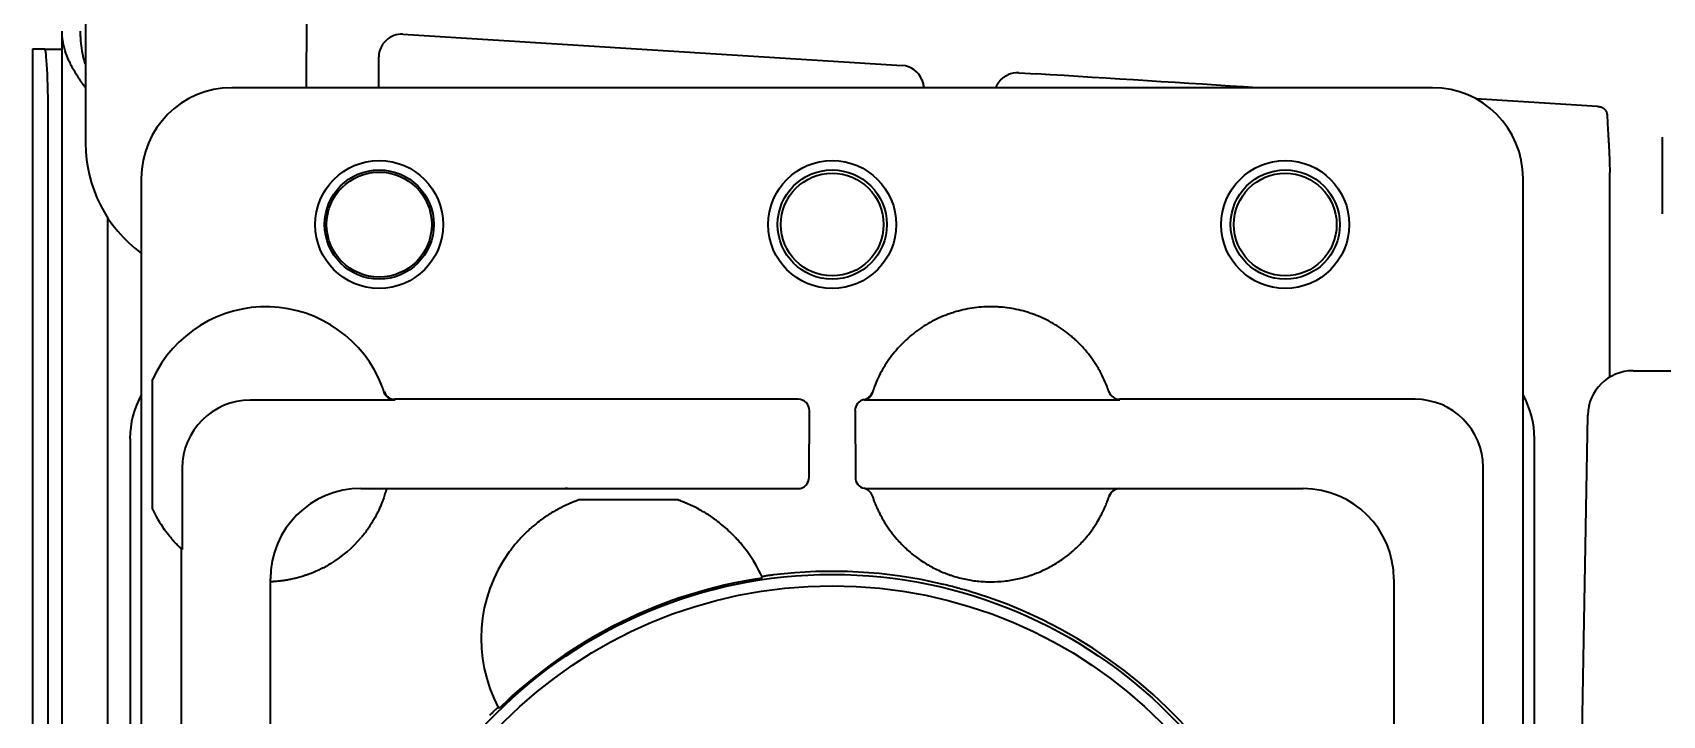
# Model space of a CAD drawing. Extents: x 6336 to 10269, y -393 to 3036.
# Drawn here: x 8426.8 to 8498.7, y 2869.5 to 2899.7 of the extents above; entities that cross this region are included whole.
import ezdxf

# ---------------------------------------------------------------- set-up
doc = ezdxf.new("R2010")
doc.units = 0
doc.header["$LTSCALE"] = 5
doc.layers.add('1', color=7, linetype='CONTINUOUS', true_color=0xffffff)

msp = doc.modelspace()

# ---------------------------------------------------------------- linework, layer by layer
at = {"layer": '1', "color": 7, "linetype": 'Continuous', "lineweight": 35}
for p, q in [((8429.113, 2956.696), (8429.113, 2894.759)), ((8429.114, 2956.696), (8429.114, 2894.759)), ((8428.073, 2264.326), (8428.073, 2899.726)), ((8443.121, 2899.586), (8465.167, 2898.208)), ((8426.773, 2898.926), (8426.775, 2898.926)), ((8426.773, 2898.926), (8426.773, 2249.526)), ((8427.305, 2898.926), (8426.775, 2898.926)), ((8427.305, 2898.926), (8428.073, 2898.926)), ((8442.058, 2897.226), (8442.058, 2898.587)), ((8470.304, 2897.887), (8471.084, 2897.838)), ((8488.573, 2897.226), (8435.572, 2897.226)), ((8495.855, 2896.403), (8490.487, 2896.739)), ((8427.462, 2252.526), (8427.462, 2895.926)), ((8429.113, 2894.759), (8429.114, 2894.759)), ((8498.722, 2891.656), (8498.722, 2895.046)), ((8431.573, 2893.227), (8431.573, 2816.226)), ((8492.573, 2816.226), (8492.573, 2893.227)), ((8496.396, 2884.439), (8496.396, 2893.478)), ((8430.073, 2891.504), (8430.073, 2855.731)), ((8497.427, 2884.726), (8739.519, 2884.726)), ((8432.073, 2878.608), (8432.073, 2884.344)), ((8474.294, 2883.783), (8474.287, 2883.804)), ((8442.774, 2883.424), (8436.375, 2883.424)), ((8460.567, 2883.463), (8442.761, 2883.463)), ((8474.774, 2883.424), (8463.599, 2883.424)), ((8487.81, 2883.463), (8474.761, 2883.463)), ((8461.051, 2880.016), (8461.066, 2882.963)), ((8463.079, 2882.963), (8463.094, 2880.016)), ((8494.973, 2856.726), (8495.427, 2882.761)), ((8431.073, 2881.727), (8431.073, 2857.678)), ((8493.073, 2827.726), (8493.073, 2881.727)), ((8433.375, 2880.424), (8433.375, 2876.828)), ((8490.81, 2856.232), (8490.81, 2880.464)), ((8441.27, 2879.528), (8442.399, 2879.528)), ((8442.399, 2879.528), (8442.397, 2879.519)), ((8442.397, 2879.519), (8450.288, 2879.519)), ((8450.288, 2879.519), (8450.385, 2879.519)), ((8450.385, 2879.519), (8450.882, 2879.52)), ((8450.883, 2879.52), (8455.263, 2879.52)), ((8455.263, 2879.52), (8455.761, 2879.519)), ((8455.761, 2879.519), (8455.858, 2879.519)), ((8455.858, 2879.519), (8460.552, 2879.519)), ((8463.529, 2879.528), (8474.774, 2879.528)), ((8474.771, 2879.519), (8482.866, 2879.519)), ((8455.263, 2879.02), (8450.883, 2879.02)), ((8474.297, 2879.179), (8474.297, 2879.18)), ((8433.336, 2876.864), (8433.336, 2856.232)), ((8437.271, 2875.403), (8437.271, 2875.529)), ((8437.28, 2875.404), (8437.271, 2875.403)), ((8437.28, 2856.247), (8437.28, 2875.404)), ((8486.866, 2875.52), (8486.866, 2856.247))]:
    msp.add_line(p, q, dxfattribs=at)
for centre, radius in [((8442.073, 2891.182), 2.825), ((8462.073, 2891.182), 2.825), ((8482.073, 2891.182), 2.825), ((8442.073, 2891.182), 2.411), ((8442.073, 2891.182), 2.32), ((8462.073, 2891.182), 2.411), ((8462.073, 2891.182), 2.267), ((8482.073, 2891.182), 2.411), ((8482.073, 2891.182), 2.267), ((8462.073, 2854.726), 21), ((8462.073, 2854.726), 20.5)]:
    msp.add_circle(centre, radius, dxfattribs=at)
for centre, radius, start, end in [((8437.073, 2882.052), 5.5, 21.10696, 155.38002), ((8497.427, 2882.726), 2, 90, 179), ((8437.073, 2880.9), 5.5, 204.61998, 215.33124), ((8437.073, 2880.9), 5.5, 301.52607, 319.88439), ((8453.073, 2872.9), 6.5, 143.94816, 207.95034), ((8453.073, 2872.9), 6.5, 24.74098, 36.05184), ((8462.073, 2854.726), 21.14, 76.75031, 97.03063), ((8462.073, 2854.726), 21.07, 98.38924, 134.30208), ((8462.073, 2854.726), 21.14, 286.69802, 73.30233)]:
    msp.add_arc(centre, radius, start, end, dxfattribs=at)
for centre, major_axis, ratio, start_param, end_param in [((8438.738, 2902.121), (0, -8.4), 0.017478, 0.948659, 1.5709), ((8443.058, 2898.587), (-0.478, -0.879), 0.998825, 3.575991, 5.210091), ((8427.305, 2895.926), (0, -3), 0.052336, 1.570796, 3.141593), ((8465.102, 2897.21), (-0.746, -0.667), 0.998687, 2.784567, 3.918945), ((8470.241, 2896.889), (-0.478, -0.879), 0.998825, 3.575991, 4.057119), ((8468.313, 2897.833), (52.867, -3.294), 0.003362, 1.331984, 1.518572), ((8435.573, 2893.226), (2.829, -2.829), 0.999695, 2.356347, 3.926839), ((8488.572, 2893.226), (-2.829, -2.829), 0.999695, 2.356347, 3.926839), ((8435.12, 2894.774), (-4.251, -4.251), 0.997946, 5.499157, 6.437737), ((8437.065, 2882.05), (-5.228, -1.734), 0.999252, 3.138522, 3.145428), ((8442.761, 2883.963), (0.474, 0.159), 0.999831, 3.141593, 4.388346), ((8463.379, 2883.943), (-0.473, 0.161), 0.999761, 2.10121, 3.149501), ((8474.761, 2883.963), (0.475, 0.157), 0.999831, 3.145682, 4.39242), ((8435.073, 2881.726), (-2.829, 2.829), 0.999695, 0.279915, 0.785246), ((8436.376, 2880.423), (-2.122, 2.122), 0.999695, 5.497939, 7.068431), ((8437.072, 2881.552), (-5.684, -1.924), 0.999938, 3.132345, 3.139281), ((8460.566, 2882.963), (-0.224, -0.448), 0.999239, 2.03449, 3.605134), ((8463.579, 2882.963), (0.224, -0.448), 0.999239, 2.880101, 4.248696), ((8463.599, 2882.924), (0.224, -0.447), 0.99981, 2.678052, 2.916971), ((8487.809, 2880.463), (-2.122, -2.122), 0.999543, 2.356347, 3.926839), ((8489.072, 2881.726), (2.829, 2.829), 0.999695, 5.497939, 6.003271), ((8441.271, 2875.528), (2.829, -2.829), 0.999695, 2.356347, 3.926839), ((8460.552, 2880.019), (-0.447, -0.224), 0.99981, 1.107255, 2.677899), ((8463.594, 2880.019), (0.447, -0.224), 0.99981, 3.605286, 4.952817), ((8463.367, 2879.045), (-0.476, -0.155), 0.999754, 3.133975, 4.161422), ((8474.771, 2879.019), (-0.475, 0.156), 0.999831, 5.030486, 6.282512), ((8482.866, 2875.519), (2.828, -2.828), 0.999924, 0.78555, 2.356042), ((8435.374, 10103.538), (0, -7227.617), 0.017452, 6.267025, 6.267338), ((3762.892, 2069.685), (-4696.559, -804.417), 0.03512, 3.150702, 3.151017), ((11934.696, 6116.548), (-3486.444, -3247.993), 0.03512, 6.273761, 6.274076)]:
    msp.add_ellipse(centre, major_axis=major_axis, ratio=ratio, start_param=start_param, end_param=end_param, dxfattribs=at)
for points, knots in [([(8429.095, 2897.247), (8429.072, 2897.279), (8429.049, 2897.31), (8429, 2897.378), (8428.975, 2897.414), (8428.924, 2897.487), (8428.899, 2897.523), (8428.775, 2897.705), (8428.683, 2897.85), (8428.515, 2898.141), (8428.441, 2898.285), (8428.31, 2898.572), (8428.255, 2898.716), (8428.188, 2898.932), (8428.168, 2899.004), (8428.142, 2899.112), (8428.134, 2899.149), (8428.12, 2899.222), (8428.113, 2899.258), (8428.084, 2899.439), (8428.073, 2899.583), (8428.073, 2899.726)], [0, 0, 0, 0, 0.038209, 0.038209, 0.081926, 0.081926, 0.125644, 0.125644, 0.300515, 0.300515, 0.475387, 0.475387, 0.650258, 0.650258, 0.737693, 0.737693, 0.781411, 0.781411, 0.825129, 0.825129, 1, 1, 1, 1]), ([(8428.873, 2899.726), (8428.873, 2899.69), (8428.873, 2899.654), (8428.875, 2899.581), (8428.876, 2899.545), (8428.881, 2899.436), (8428.886, 2899.364), (8428.905, 2899.147), (8428.924, 2899.003), (8428.983, 2898.665), (8429.027, 2898.471), (8429.082, 2898.275)], [0, 0, 0, 0, 0.074552, 0.074552, 0.149103, 0.149103, 0.298207, 0.298207, 0.596413, 0.596413, 1, 1, 1, 1]), ([(8466.034, 2897.574), (8466.057, 2897.516), (8466.074, 2897.457), (8466.091, 2897.366), (8466.095, 2897.335), (8466.101, 2897.273), (8466.102, 2897.242), (8466.102, 2897.211)], [0, 0, 0, 0, 0.5, 0.5, 0.75, 0.75, 1, 1, 1, 1]), ([(8469.301, 2897.227), (8469.302, 2897.23), (8469.303, 2897.234), (8469.313, 2897.261), (8469.332, 2897.305), (8469.353, 2897.349), (8469.377, 2897.391), (8469.389, 2897.412), (8469.429, 2897.473), (8469.486, 2897.549), (8469.554, 2897.617), (8469.609, 2897.664), (8469.628, 2897.679), (8469.667, 2897.708), (8469.687, 2897.722), (8469.748, 2897.76), (8469.791, 2897.783), (8469.835, 2897.803)], [0, 0, 0, 0, 0.015351, 0.015351, 0.104864, 0.194378, 0.194378, 0.283892, 0.283892, 0.462919, 0.641946, 0.641946, 0.731459, 0.731459, 0.820973, 0.820973, 1, 1, 1, 1]), ([(8495.855, 2896.403), (8495.88, 2896.402), (8495.905, 2896.399), (8495.941, 2896.393), (8495.954, 2896.39), (8495.978, 2896.384), (8495.99, 2896.38), (8496.025, 2896.368), (8496.048, 2896.358), (8496.082, 2896.34), (8496.093, 2896.334), (8496.114, 2896.32), (8496.135, 2896.305), (8496.155, 2896.288), (8496.173, 2896.27), (8496.182, 2896.26), (8496.207, 2896.23), (8496.222, 2896.209), (8496.238, 2896.18), (8496.241, 2896.174), (8496.246, 2896.162), (8496.249, 2896.156), (8496.257, 2896.138), (8496.261, 2896.125), (8496.272, 2896.088), (8496.276, 2896.062), (8496.277, 2896.035)], [0, 0, 0, 0, 0.125, 0.125, 0.1875, 0.1875, 0.25, 0.25, 0.375, 0.375, 0.4375, 0.4375, 0.5, 0.5625, 0.5625, 0.625, 0.625, 0.75, 0.75, 0.78125, 0.78125, 0.8125, 0.8125, 0.875, 0.875, 1, 1, 1, 1]), ([(8496.278, 2896.035), (8496.289, 2895.822), (8496.302, 2895.609), (8496.328, 2895.183), (8496.341, 2894.97), (8496.377, 2894.331), (8496.396, 2893.904), (8496.396, 2893.478)], [0, 0, 0, 0, 0.25, 0.25, 0.5, 0.5, 1, 1, 1, 1]), ([(8474.204, 2884.033), (8474.104, 2884.292), (8473.985, 2884.542), (8473.83, 2884.813), (8473.812, 2884.843), (8473.777, 2884.903), (8473.759, 2884.932), (8473.704, 2885.021), (8473.666, 2885.079), (8473.55, 2885.25), (8473.468, 2885.361), (8473.213, 2885.684), (8473.027, 2885.885), (8472.775, 2886.12), (8472.698, 2886.19), (8472.619, 2886.257), (8472.566, 2886.301), (8472.539, 2886.323), (8472.403, 2886.432), (8472.292, 2886.514), (8471.952, 2886.747), (8471.715, 2886.884), (8471.344, 2887.064), (8471.218, 2887.119), (8471.057, 2887.182), (8471.025, 2887.195), (8470.96, 2887.219), (8470.927, 2887.231), (8470.829, 2887.265), (8470.763, 2887.287), (8470.433, 2887.389), (8470.166, 2887.45), (8469.759, 2887.511), (8469.623, 2887.527), (8469.417, 2887.542), (8469.313, 2887.548), (8469.209, 2887.551), (8469.14, 2887.552), (8469.105, 2887.552), (8468.793, 2887.552), (8468.519, 2887.531), (8467.977, 2887.449), (8467.709, 2887.388), (8467.412, 2887.296), (8467.379, 2887.285), (8467.313, 2887.263), (8467.28, 2887.252), (8467.182, 2887.217), (8467.117, 2887.193), (8466.924, 2887.117), (8466.798, 2887.062), (8466.428, 2886.882), (8466.191, 2886.745), (8465.907, 2886.55), (8465.822, 2886.49), (8465.74, 2886.427), (8465.685, 2886.385), (8465.657, 2886.363), (8465.522, 2886.255), (8465.418, 2886.164), (8465.116, 2885.883), (8464.931, 2885.681), (8464.675, 2885.358), (8464.594, 2885.247), (8464.497, 2885.104), (8464.478, 2885.075), (8464.44, 2885.016), (8464.421, 2884.987), (8464.366, 2884.899), (8464.331, 2884.839), (8464.159, 2884.538), (8464.04, 2884.288), (8463.94, 2884.029)], [0, 0, 0, 0, 0.0625, 0.0625, 0.070313, 0.070313, 0.078125, 0.078125, 0.09375, 0.09375, 0.125, 0.125, 0.1875, 0.1875, 0.203125, 0.210938, 0.210938, 0.21875, 0.21875, 0.25, 0.25, 0.3125, 0.3125, 0.34375, 0.34375, 0.351563, 0.351563, 0.359375, 0.359375, 0.375, 0.375, 0.4375, 0.4375, 0.46875, 0.46875, 0.484375, 0.492188, 0.492188, 0.5, 0.5, 0.5625, 0.5625, 0.625, 0.625, 0.632812, 0.632812, 0.640625, 0.640625, 0.65625, 0.65625, 0.6875, 0.6875, 0.75, 0.75, 0.765625, 0.773437, 0.773437, 0.78125, 0.78125, 0.8125, 0.8125, 0.875, 0.875, 0.90625, 0.90625, 0.914062, 0.914062, 0.921875, 0.921875, 0.9375, 0.9375, 1, 1, 1, 1]), ([(8442.287, 2883.804), (8442.286, 2883.804), (8442.286, 2883.806), (8442.284, 2883.812), (8442.282, 2883.816), (8442.278, 2883.828), (8442.276, 2883.835), (8442.27, 2883.852), (8442.267, 2883.861), (8442.26, 2883.882), (8442.255, 2883.894), (8442.247, 2883.919), (8442.242, 2883.932), (8442.234, 2883.953), (8442.232, 2883.96), (8442.226, 2883.974), (8442.224, 2883.981), (8442.215, 2884.003), (8442.21, 2884.018), (8442.204, 2884.033)], [0, 0, 0, 0, 0.125, 0.125, 0.25, 0.25, 0.375, 0.375, 0.5, 0.5, 0.625, 0.625, 0.75, 0.75, 0.8125, 0.8125, 0.875, 0.875, 1, 1, 1, 1]), ([(8442.774, 2883.424), (8442.747, 2883.424), (8442.695, 2883.428), (8442.645, 2883.44), (8442.607, 2883.452), (8442.595, 2883.457), (8442.571, 2883.467), (8442.559, 2883.472), (8442.524, 2883.49), (8442.502, 2883.503), (8442.47, 2883.526), (8442.46, 2883.534), (8442.44, 2883.551), (8442.43, 2883.56), (8442.402, 2883.588), (8442.386, 2883.607), (8442.355, 2883.65), (8442.341, 2883.672), (8442.317, 2883.719), (8442.307, 2883.743), (8442.299, 2883.768)], [0, 0, 0, 0, 0.125, 0.25, 0.25, 0.3125, 0.3125, 0.375, 0.375, 0.5, 0.5, 0.5625, 0.5625, 0.625, 0.625, 0.75, 0.75, 0.875, 0.875, 1, 1, 1, 1]), ([(8463.838, 2883.742), (8463.825, 2883.701), (8463.807, 2883.663), (8463.779, 2883.618), (8463.773, 2883.609), (8463.76, 2883.592), (8463.753, 2883.583), (8463.733, 2883.559), (8463.704, 2883.528), (8463.671, 2883.501), (8463.645, 2883.483), (8463.636, 2883.477), (8463.618, 2883.465), (8463.609, 2883.46), (8463.562, 2883.435), (8463.522, 2883.42), (8463.481, 2883.41)], [0, 0, 0, 0, 0.25, 0.25, 0.3125, 0.3125, 0.375, 0.375, 0.5, 0.625, 0.625, 0.6875, 0.6875, 0.75, 0.75, 1, 1, 1, 1]), ([(8463.94, 2884.029), (8463.935, 2884.014), (8463.929, 2883.998), (8463.92, 2883.976), (8463.917, 2883.968), (8463.912, 2883.953), (8463.909, 2883.946), (8463.901, 2883.924), (8463.896, 2883.911), (8463.889, 2883.891), (8463.887, 2883.885), (8463.883, 2883.872), (8463.881, 2883.866), (8463.875, 2883.849), (8463.871, 2883.839), (8463.867, 2883.825), (8463.865, 2883.821), (8463.862, 2883.813), (8463.861, 2883.81), (8463.858, 2883.8), (8463.856, 2883.795), (8463.854, 2883.789), (8463.854, 2883.788), (8463.853, 2883.786), (8463.853, 2883.785), (8463.853, 2883.785)], [0, 0, 0, 0, 0.125, 0.125, 0.1875, 0.1875, 0.25, 0.25, 0.375, 0.375, 0.4375, 0.4375, 0.5, 0.5, 0.625, 0.625, 0.6875, 0.6875, 0.75, 0.75, 0.875, 0.875, 0.9375, 0.9375, 1, 1, 1, 1]), ([(8474.287, 2883.804), (8474.287, 2883.804), (8474.286, 2883.806), (8474.284, 2883.81), (8474.284, 2883.812), (8474.282, 2883.817), (8474.281, 2883.819), (8474.279, 2883.828), (8474.276, 2883.835), (8474.272, 2883.847), (8474.27, 2883.852), (8474.267, 2883.861), (8474.265, 2883.866), (8474.26, 2883.882), (8474.256, 2883.894), (8474.249, 2883.912), (8474.247, 2883.919), (8474.242, 2883.932), (8474.239, 2883.939), (8474.232, 2883.959), (8474.227, 2883.974), (8474.218, 2883.996), (8474.215, 2884.003), (8474.21, 2884.018), (8474.207, 2884.026), (8474.204, 2884.033)], [0, 0, 0, 0, 0.125, 0.125, 0.1875, 0.1875, 0.25, 0.25, 0.375, 0.375, 0.4375, 0.4375, 0.5, 0.5, 0.625, 0.625, 0.6875, 0.6875, 0.75, 0.75, 0.875, 0.875, 0.9375, 0.9375, 1, 1, 1, 1]), ([(8463.481, 2883.41), (8463.48, 2883.416), (8463.48, 2883.422), (8463.48, 2883.437), (8463.479, 2883.445), (8463.479, 2883.453)], [0, 0, 0, 0, 0.441588, 0.441588, 1, 1, 1, 1]), ([(8442.397, 2879.519), (8442.396, 2879.518), (8442.395, 2879.512), (8442.39, 2879.495), (8442.384, 2879.47), (8442.373, 2879.43), (8442.365, 2879.401), (8442.363, 2879.395), (8442.359, 2879.382), (8442.357, 2879.375), (8442.351, 2879.355), (8442.347, 2879.341), (8442.334, 2879.295), (8442.313, 2879.228), (8442.287, 2879.148), (8442.265, 2879.084), (8442.253, 2879.051), (8442.24, 2879.016), (8442.232, 2878.992), (8442.227, 2878.98), (8442.204, 2878.92), (8442.184, 2878.869), (8442.12, 2878.711), (8442.07, 2878.597), (8441.996, 2878.447), (8441.981, 2878.417), (8441.949, 2878.356), (8441.933, 2878.325), (8441.883, 2878.232), (8441.848, 2878.17), (8441.774, 2878.044), (8441.735, 2877.981), (8441.674, 2877.886), (8441.653, 2877.855), (8441.61, 2877.791), (8441.588, 2877.759), (8441.477, 2877.601), (8441.381, 2877.477), (8441.279, 2877.356)], [0, 0, 0, 0, 0.0625, 0.0625, 0.125, 0.1875, 0.1875, 0.203125, 0.203125, 0.21875, 0.21875, 0.25, 0.25, 0.3125, 0.375, 0.375, 0.40625, 0.421875, 0.421875, 0.4375, 0.4375, 0.5, 0.5, 0.625, 0.625, 0.65625, 0.65625, 0.6875, 0.6875, 0.75, 0.75, 0.8125, 0.8125, 0.84375, 0.84375, 0.875, 0.875, 1, 1, 1, 1]), ([(8474.299, 2879.184), (8474.307, 2879.209), (8474.327, 2879.257), (8474.354, 2879.302), (8474.377, 2879.334), (8474.386, 2879.344), (8474.403, 2879.364), (8474.411, 2879.373), (8474.439, 2879.401), (8474.459, 2879.418), (8474.491, 2879.441), (8474.502, 2879.448), (8474.524, 2879.462), (8474.535, 2879.468), (8474.57, 2879.486), (8474.594, 2879.496), (8474.644, 2879.512), (8474.669, 2879.518), (8474.721, 2879.526), (8474.747, 2879.528), (8474.774, 2879.528)], [0, 0, 0, 0, 0.125, 0.25, 0.25, 0.3125, 0.3125, 0.375, 0.375, 0.5, 0.5, 0.5625, 0.5625, 0.625, 0.625, 0.75, 0.75, 0.875, 0.875, 1, 1, 1, 1]), ([(8474.774, 2879.528), (8474.773, 2879.527), (8474.773, 2879.525), (8474.772, 2879.522), (8474.771, 2879.521), (8474.771, 2879.519)], [0, 0, 0, 0, 0.496999, 0.496999, 1, 1, 1, 1]), ([(8450.459, 2878.851), (8450.101, 2878.694), (8449.899, 2878.573), (8449.813, 2878.523), (8449.813, 2878.523), (8449.813, 2878.523)], [0, 0, 0, 0, 0.99996, 0.99996, 1, 1, 1, 1]), ([(8463.842, 2879.2), (8463.843, 2879.198), (8463.847, 2879.184), (8463.859, 2879.149), (8463.864, 2879.135), (8463.873, 2879.109), (8463.876, 2879.1), (8463.883, 2879.081), (8463.886, 2879.07), (8463.906, 2879.015), (8463.925, 2878.962), (8463.961, 2878.871), (8463.974, 2878.838), (8463.996, 2878.787), (8464.003, 2878.769), (8464.019, 2878.733), (8464.027, 2878.714), (8464.035, 2878.695)], [0, 0, 0, 0, 0.25, 0.25, 0.375, 0.375, 0.4375, 0.4375, 0.5, 0.5, 0.75, 0.75, 0.875, 0.875, 0.9375, 0.9375, 1, 1, 1, 1]), ([(8464.035, 2878.695), (8464.055, 2878.649), (8464.077, 2878.6), (8464.125, 2878.499), (8464.151, 2878.447), (8464.193, 2878.365), (8464.215, 2878.324), (8464.238, 2878.281), (8464.253, 2878.253), (8464.261, 2878.238), (8464.302, 2878.166), (8464.336, 2878.108), (8464.407, 2877.99), (8464.445, 2877.931), (8464.504, 2877.842), (8464.524, 2877.812), (8464.565, 2877.752), (8464.586, 2877.722), (8464.693, 2877.573), (8464.784, 2877.457), (8464.881, 2877.343)], [0, 0, 0, 0, 0.125, 0.125, 0.25, 0.25, 0.3125, 0.34375, 0.34375, 0.375, 0.375, 0.5, 0.5, 0.625, 0.625, 0.6875, 0.6875, 0.75, 0.75, 1, 1, 1, 1]), ([(8473.267, 2877.343), (8473.354, 2877.446), (8473.437, 2877.551), (8473.554, 2877.711), (8473.592, 2877.765), (8473.646, 2877.846), (8473.664, 2877.873), (8473.7, 2877.927), (8473.717, 2877.954), (8473.802, 2878.089), (8473.863, 2878.194), (8473.944, 2878.346), (8473.97, 2878.396), (8474, 2878.457), (8474.006, 2878.469), (8474.018, 2878.493), (8474.024, 2878.505), (8474.041, 2878.54), (8474.052, 2878.563), (8474.104, 2878.676), (8474.139, 2878.757), (8474.176, 2878.848), (8474.183, 2878.865), (8474.193, 2878.89), (8474.196, 2878.899), (8474.202, 2878.915), (8474.218, 2878.955), (8474.241, 2879.018), (8474.257, 2879.063), (8474.267, 2879.092), (8474.27, 2879.101), (8474.276, 2879.118), (8474.279, 2879.125), (8474.286, 2879.145), (8474.293, 2879.166), (8474.295, 2879.175), (8474.296, 2879.176)], [0, 0, 0, 0, 0.125, 0.125, 0.1875, 0.1875, 0.21875, 0.21875, 0.25, 0.25, 0.375, 0.375, 0.4375, 0.4375, 0.453125, 0.453125, 0.46875, 0.46875, 0.5, 0.5, 0.625, 0.625, 0.65625, 0.65625, 0.671875, 0.671875, 0.6875, 0.75, 0.8125, 0.8125, 0.84375, 0.84375, 0.875, 0.875, 0.9375, 1, 1, 1, 1]), ([(8449.813, 2878.523), (8449.788, 2878.509), (8449.759, 2878.492), (8449.712, 2878.463), (8449.695, 2878.453), (8449.661, 2878.432), (8449.644, 2878.422), (8449.589, 2878.388), (8449.551, 2878.363), (8449.492, 2878.325), (8449.472, 2878.312), (8449.432, 2878.284), (8449.411, 2878.27), (8449.349, 2878.227), (8449.307, 2878.198), (8449.221, 2878.136), (8449.177, 2878.103), (8449.046, 2878.003), (8448.956, 2877.931), (8448.843, 2877.835), (8448.82, 2877.815), (8448.774, 2877.776), (8448.706, 2877.715), (8448.638, 2877.653), (8448.504, 2877.524), (8448.414, 2877.435), (8448.282, 2877.294), (8448.239, 2877.245), (8448.173, 2877.171), (8448.152, 2877.146), (8448.108, 2877.096), (8448.087, 2877.07), (8447.98, 2876.941), (8447.898, 2876.835), (8447.818, 2876.725)], [0, 0, 0, 0, 0.0625, 0.0625, 0.09375, 0.09375, 0.125, 0.125, 0.1875, 0.1875, 0.21875, 0.21875, 0.25, 0.25, 0.3125, 0.3125, 0.375, 0.375, 0.5, 0.5, 0.53125, 0.53125, 0.5625, 0.625, 0.625, 0.75, 0.75, 0.8125, 0.8125, 0.84375, 0.84375, 0.875, 0.875, 1, 1, 1, 1]), ([(8458.328, 2876.725), (8458.248, 2876.835), (8458.166, 2876.941), (8458.039, 2877.094), (8457.996, 2877.145), (8457.93, 2877.219), (8457.909, 2877.243), (8457.864, 2877.292), (8457.842, 2877.316), (8457.798, 2877.364), (8457.775, 2877.387), (8457.73, 2877.434), (8457.708, 2877.457), (8457.64, 2877.525), (8457.595, 2877.569), (8457.46, 2877.697), (8457.37, 2877.778), (8457.191, 2877.93), (8457.101, 2878.002), (8456.969, 2878.103), (8456.925, 2878.136), (8456.838, 2878.198), (8456.796, 2878.228), (8456.713, 2878.285), (8456.673, 2878.312), (8456.614, 2878.351), (8456.595, 2878.363), (8456.557, 2878.387), (8456.538, 2878.399), (8456.484, 2878.433), (8456.45, 2878.454), (8456.387, 2878.492), (8456.358, 2878.509), (8456.333, 2878.523)], [0, 0, 0, 0, 0.125, 0.125, 0.1875, 0.1875, 0.21875, 0.21875, 0.25, 0.25, 0.28125, 0.28125, 0.3125, 0.3125, 0.375, 0.375, 0.5, 0.5, 0.625, 0.625, 0.6875, 0.6875, 0.75, 0.75, 0.8125, 0.8125, 0.84375, 0.84375, 0.875, 0.875, 0.9375, 0.9375, 1, 1, 1, 1]), ([(8433.336, 2876.864), (8433.335, 2876.865), (8433.333, 2876.867), (8433.324, 2876.875), (8433.318, 2876.881), (8433.306, 2876.892), (8433.301, 2876.897), (8433.292, 2876.906), (8433.286, 2876.911), (8433.27, 2876.926), (8433.257, 2876.938), (8433.237, 2876.958), (8433.23, 2876.965), (8433.215, 2876.98), (8433.207, 2876.987), (8433.184, 2877.01), (8433.168, 2877.027), (8433.134, 2877.061), (8433.116, 2877.079), (8433.089, 2877.108), (8433.08, 2877.118), (8433.061, 2877.138), (8433.052, 2877.148), (8433.005, 2877.198), (8432.966, 2877.241), (8432.908, 2877.307), (8432.889, 2877.33), (8432.85, 2877.376), (8432.83, 2877.4), (8432.772, 2877.471), (8432.734, 2877.519), (8432.659, 2877.618), (8432.622, 2877.668), (8432.586, 2877.719)], [0, 0, 0, 0, 0.0625, 0.0625, 0.125, 0.125, 0.15625, 0.15625, 0.1875, 0.1875, 0.25, 0.25, 0.28125, 0.28125, 0.3125, 0.3125, 0.375, 0.375, 0.4375, 0.4375, 0.46875, 0.46875, 0.5, 0.5, 0.625, 0.625, 0.6875, 0.6875, 0.75, 0.75, 0.875, 0.875, 1, 1, 1, 1]), ([(8464.881, 2877.343), (8465.011, 2877.19), (8465.148, 2877.045), (8465.365, 2876.84), (8465.44, 2876.773), (8465.554, 2876.676), (8465.593, 2876.644), (8465.671, 2876.582), (8465.71, 2876.551), (8465.908, 2876.4), (8466.072, 2876.289), (8466.411, 2876.086), (8466.586, 2875.993), (8466.855, 2875.869), (8466.947, 2875.829), (8467.085, 2875.774), (8467.132, 2875.756), (8467.226, 2875.722), (8467.273, 2875.705), (8467.51, 2875.626), (8467.701, 2875.573), (8468.087, 2875.488), (8468.282, 2875.456), (8468.577, 2875.424), (8468.676, 2875.416), (8468.825, 2875.408), (8468.874, 2875.406), (8468.974, 2875.403), (8469.024, 2875.402), (8469.274, 2875.402), (8469.473, 2875.413), (8469.866, 2875.456), (8470.061, 2875.488), (8470.447, 2875.573), (8470.638, 2875.626), (8470.875, 2875.706), (8470.923, 2875.722), (8471.016, 2875.757), (8471.156, 2875.81), (8471.292, 2875.869), (8471.562, 2875.993), (8471.736, 2876.086), (8472.075, 2876.289), (8472.24, 2876.4), (8472.438, 2876.551), (8472.478, 2876.582), (8472.556, 2876.645), (8472.672, 2876.74), (8472.783, 2876.84), (8473, 2877.045), (8473.137, 2877.19), (8473.267, 2877.343)], [0, 0, 0, 0, 0.0625, 0.0625, 0.09375, 0.09375, 0.109375, 0.109375, 0.125, 0.125, 0.1875, 0.1875, 0.25, 0.25, 0.28125, 0.28125, 0.296875, 0.296875, 0.3125, 0.3125, 0.375, 0.375, 0.4375, 0.4375, 0.46875, 0.46875, 0.484375, 0.484375, 0.5, 0.5, 0.5625, 0.5625, 0.625, 0.625, 0.6875, 0.6875, 0.703125, 0.703125, 0.71875, 0.75, 0.75, 0.8125, 0.8125, 0.875, 0.875, 0.890625, 0.890625, 0.90625, 0.9375, 0.9375, 1, 1, 1, 1]), ([(8439.949, 2876.212), (8439.877, 2876.168), (8439.805, 2876.126), (8439.66, 2876.046), (8439.587, 2876.007), (8439.366, 2875.898), (8439.217, 2875.832), (8439.029, 2875.759), (8438.992, 2875.745), (8438.935, 2875.725), (8438.917, 2875.718), (8438.879, 2875.705), (8438.786, 2875.673), (8438.695, 2875.644), (8438.552, 2875.602), (8438.482, 2875.583), (8438.346, 2875.549), (8438.279, 2875.533), (8438.214, 2875.52)], [0, 0, 0, 0, 0.125, 0.125, 0.25, 0.25, 0.5, 0.5, 0.5625, 0.5625, 0.59375, 0.59375, 0.625, 0.75, 0.75, 0.875, 0.875, 1, 1, 1, 1]), ([(8438.214, 2875.52), (8438.143, 2875.504), (8438.076, 2875.492), (8437.948, 2875.469), (8437.888, 2875.46), (8437.774, 2875.444), (8437.72, 2875.438), (8437.621, 2875.427), (8437.577, 2875.423), (8437.496, 2875.416), (8437.461, 2875.413), (8437.398, 2875.409), (8437.372, 2875.408), (8437.328, 2875.406), (8437.295, 2875.404), (8437.282, 2875.404), (8437.28, 2875.404)], [0, 0, 0, 0, 0.125, 0.125, 0.25, 0.25, 0.375, 0.375, 0.5, 0.5, 0.625, 0.625, 0.75, 0.75, 0.875, 1, 1, 1, 1]), ([(8459.485, 2875.707), (8459.452, 2875.703), (8459.419, 2875.698), (8459.371, 2875.692), (8459.355, 2875.69), (8459.323, 2875.685), (8459.307, 2875.683), (8459.261, 2875.676), (8459.232, 2875.672), (8459.19, 2875.665), (8459.177, 2875.663), (8459.157, 2875.66), (8459.151, 2875.659), (8459.138, 2875.656), (8459.132, 2875.655), (8459.102, 2875.65), (8459.081, 2875.646), (8459.057, 2875.642), (8459.053, 2875.641), (8459.044, 2875.639), (8459.04, 2875.638), (8459.028, 2875.636), (8459.021, 2875.634), (8459.001, 2875.63), (8458.992, 2875.627), (8458.982, 2875.624), (8458.98, 2875.623), (8458.977, 2875.621), (8458.976, 2875.621), (8458.976, 2875.62)], [0, 0, 0, 0, 0.125, 0.125, 0.1875, 0.1875, 0.25, 0.25, 0.375, 0.375, 0.4375, 0.4375, 0.46875, 0.46875, 0.5, 0.5, 0.625, 0.625, 0.65625, 0.65625, 0.6875, 0.6875, 0.75, 0.75, 0.875, 0.875, 0.9375, 0.9375, 1, 1, 1, 1]), ([(8468.147, 2874.974), (8468.045, 2875.005), (8467.943, 2875.035), (8467.739, 2875.092), (8467.535, 2875.149), (8467.33, 2875.202), (8467.124, 2875.254), (8467.021, 2875.279), (8466.918, 2875.303)], [0, 0, 0, 0, 0.25, 0.25, 0.5, 0.75, 0.75, 1, 1, 1, 1]), ([(8447.331, 2869.853), (8447.331, 2869.854), (8447.327, 2869.853), (8447.319, 2869.847), (8447.316, 2869.845), (8447.31, 2869.84), (8447.308, 2869.838), (8447.303, 2869.835), (8447.301, 2869.833), (8447.288, 2869.822), (8447.276, 2869.812), (8447.255, 2869.793), (8447.247, 2869.786), (8447.231, 2869.771), (8447.214, 2869.755), (8447.195, 2869.738), (8447.176, 2869.72), (8447.166, 2869.711), (8447.135, 2869.682), (8447.114, 2869.661), (8447.081, 2869.628), (8447.07, 2869.617), (8447.047, 2869.595), (8447.035, 2869.583), (8447, 2869.548), (8446.977, 2869.525), (8446.953, 2869.501)], [0, 0, 0, 0, 0.125, 0.125, 0.1875, 0.1875, 0.21875, 0.21875, 0.25, 0.25, 0.375, 0.375, 0.4375, 0.4375, 0.5, 0.5625, 0.5625, 0.625, 0.625, 0.75, 0.75, 0.8125, 0.8125, 0.875, 0.875, 1, 1, 1, 1])]:
    msp.add_open_spline(points, degree=3, knots=knots, dxfattribs=at)
for points, degree in [([(8463.853, 2883.785), (8463.848, 2883.771), (8463.843, 2883.757), (8463.838, 2883.742)], 3), ([(8474.294, 2883.783), (8474.299, 2883.767)], 1), ([(8450.385, 2879.519), (8450.353, 2879.519), (8450.32, 2879.519), (8450.288, 2879.519)], 3), ([(8455.761, 2879.519), (8455.793, 2879.519), (8455.825, 2879.519), (8455.858, 2879.519)], 3), ([(8450.883, 2879.02), (8450.459, 2878.851)], 1), ([(8455.687, 2878.851), (8455.263, 2879.02)], 1), ([(8456.333, 2878.523), (8456.244, 2878.574), (8456.037, 2878.697), (8455.687, 2878.851)], 3), ([(8463.839, 2879.21), (8463.84, 2879.207), (8463.841, 2879.203), (8463.842, 2879.2)], 3), ([(8474.299, 2879.185), (8474.297, 2879.18)], 1)]:
    msp.add_open_spline(points, degree=degree, dxfattribs=at)

doc.saveas('drawing.dxf')
